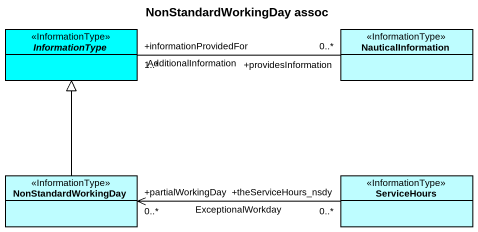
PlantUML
@startuml
title NonStandardWorkingDay assoc
hide circle
hide empty members
abstract class InformationType <<InformationType>> #00FFFF
class NauticalInformation <<InformationType>> #BEFDFF
class NonStandardWorkingDay <<InformationType>> #BEFDFF
class ServiceHours <<InformationType>> #BEFDFF
InformationType "+informationProvidedFor\n1..*" -right- "+providesInformation\n0..*" NauticalInformation : AdditionalInformation
NonStandardWorkingDay -up-|> InformationType
ServiceHours "+theServiceHours_nsdy\n0..*" -left-> "+partialWorkingDay\n0..*" NonStandardWorkingDay : ExceptionalWorkday
@enduml
